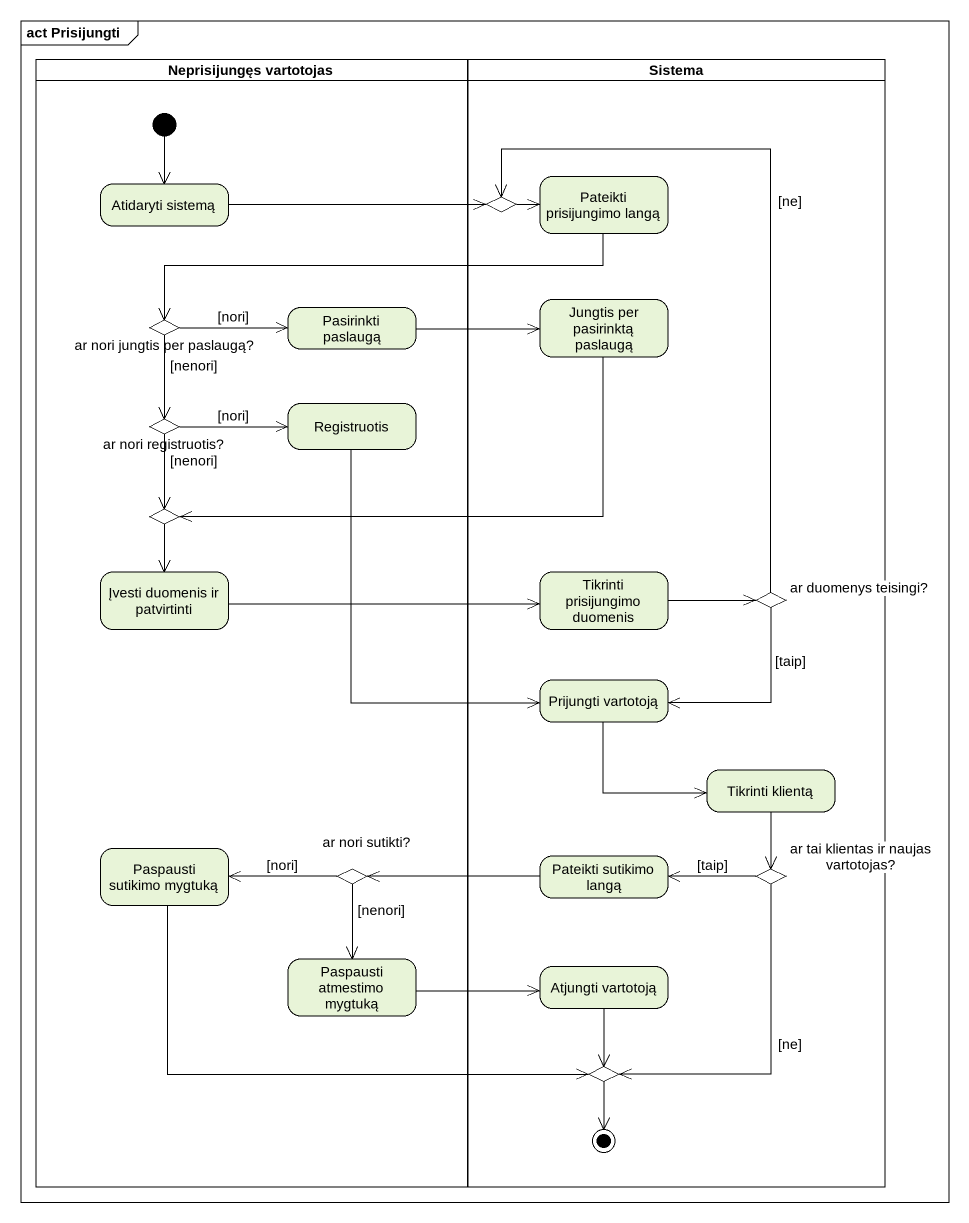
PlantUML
@startuml
mainframe act Prisijungti
hide empty description
state "Neprisijungęs vartotojas" as Neprisijungęs_vartotojas <<partition>> {
  state "Atidaryti sistemą" as Atidaryti_sistemą
  state "ar nori jungtis per paslaugą?" as ar_nori_jungtis_per_paslaugą <<choice>>
  state "Pasirinkti paslaugą" as Pasirinkti_paslaugą
  state "ar nori registruotis?" as ar_nori_registruotis <<choice>>
  state Registruotis
  state choice2 <<choice>>
  state "Įvesti duomenis ir patvirtinti" as Įvesti_duomenis_ir
  state "Paspausti sutikimo mygtuką" as Paspausti_sutikimo_mygtuką
  state "ar nori sutikti?" as ar_nori_sutikti <<choice>>
  state "Paspausti atmestimo mygtuką" as Paspausti_atmestimo_mygtuką
  [*] --> Atidaryti_sistemą
}
state Sistema <<partition>> {
  state choice1 <<choice>>
  state "Pateikti prisijungimo langą" as Pateikti_prisijungimo_langą
  state "Jungtis per pasirinktą paslaugą" as Jungtis_per_pasirinktą
  state "Tikrinti prisijungimo duomenis" as Tikrinti_prisijungimo
  state "ar duomenys teisingi?" as ar_duomenys_teisingi <<choice>>
  state "Prijungti vartotoją" as Prijungti_vartotoją
  state "Tikrinti klientą" as Tikrinti_klientą
  state "Pateikti sutikimo langą" as Pateikti_sutikimo_langą
  state "ar tai klientas ir naujas vartotojas?" as ar_tai_klientas_ir_naujas <<choice>>
  state "Atjungti vartotoją" as Atjungti_vartotoją
  state choice3 <<choice>>
  choice3 --> [*]
}
Atidaryti_sistemą -right-> choice1
choice1 -right-> Pateikti_prisijungimo_langą
Pateikti_prisijungimo_langą -left-> ar_nori_jungtis_per_paslaugą
ar_nori_jungtis_per_paslaugą -right-> Pasirinkti_paslaugą : [nori]
ar_nori_jungtis_per_paslaugą --> ar_nori_registruotis : [nenori]
Pasirinkti_paslaugą -right-> Jungtis_per_pasirinktą
Jungtis_per_pasirinktą -left-> choice2
ar_nori_registruotis -right-> Registruotis : [nori]
ar_nori_registruotis --> choice2 : [nenori]
Registruotis --> Prijungti_vartotoją
choice2 --> Įvesti_duomenis_ir
Įvesti_duomenis_ir -right-> Tikrinti_prisijungimo
Tikrinti_prisijungimo -right-> ar_duomenys_teisingi
ar_duomenys_teisingi -up-> choice1 : [ne]
ar_duomenys_teisingi --> Prijungti_vartotoją : [taip]
Prijungti_vartotoją -right-> Tikrinti_klientą
Tikrinti_klientą --> ar_tai_klientas_ir_naujas
Paspausti_sutikimo_mygtuką -right-> choice3
Pateikti_sutikimo_langą -left-> ar_nori_sutikti
ar_nori_sutikti -left-> Paspausti_sutikimo_mygtuką : [nori]
ar_nori_sutikti --> Paspausti_atmestimo_mygtuką : [nenori]
ar_tai_klientas_ir_naujas -left-> Pateikti_sutikimo_langą : [taip]
ar_tai_klientas_ir_naujas --> choice3 : [ne]
Paspausti_atmestimo_mygtuką -right-> Atjungti_vartotoją
Atjungti_vartotoją --> choice3
@enduml
